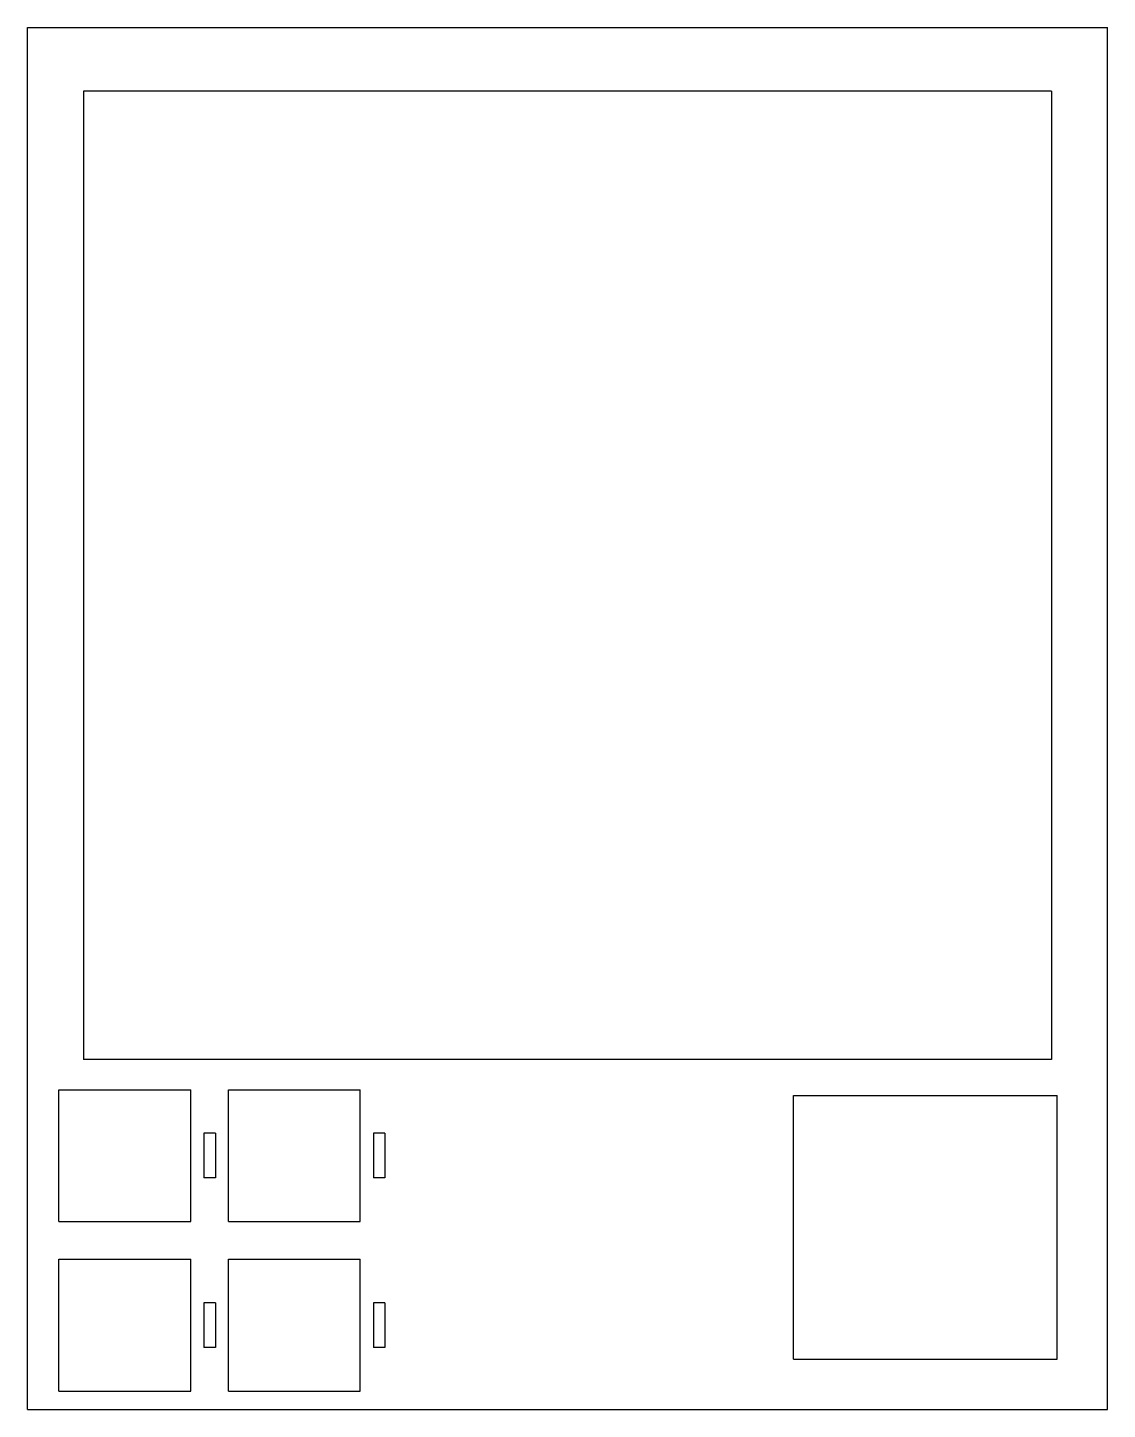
# Model space of a CAD drawing. Extents: x 0 to 287, y 0 to 367.
import ezdxf

# ---------------------------------------------------------------- set-up
doc = ezdxf.new("R2010")
doc.units = 0
doc.layers.add('CUT', color=1, linetype='CONTINUOUS')

msp = doc.modelspace()

# ---------------------------------------------------------------- linework, layer by layer
at = {"layer": 'CUT'}
for p, q in [((0, 0), (0, 366.64)), ((0, 366.64), (286.64, 366.64)), ((286.64, 0), (286.64, 366.64)), ((14.82, 349.82), (14.82, 92.82)), ((271.82, 349.82), (14.82, 349.82)), ((271.82, 349.82), (271.82, 92.82)), ((271.82, 92.82), (14.82, 92.82)), ((8.32, 49.82), (8.32, 84.82)), ((8.32, 84.82), (43.32, 84.82)), ((43.32, 49.82), (43.32, 84.82)), ((53.32, 49.82), (53.32, 84.82)), ((53.32, 84.82), (88.32, 84.82)), ((88.32, 49.82), (88.32, 84.82)), ((203.32, 13.32), (203.32, 83.32)), ((203.32, 83.32), (273.32, 83.32)), ((273.32, 13.32), (273.32, 83.32)), ((46.805, 73.245), (46.805, 61.395)), ((49.835, 73.245), (46.805, 73.245)), ((49.835, 73.245), (49.835, 61.395)), ((91.805, 73.245), (91.805, 61.395)), ((94.835, 73.245), (91.805, 73.245)), ((94.835, 73.245), (94.835, 61.395)), ((49.835, 61.395), (46.805, 61.395)), ((94.835, 61.395), (91.805, 61.395)), ((8.32, 49.82), (43.32, 49.82)), ((53.32, 49.82), (88.32, 49.82)), ((8.32, 4.82), (8.32, 39.82)), ((8.32, 39.82), (43.32, 39.82)), ((43.32, 4.82), (43.32, 39.82)), ((53.32, 4.82), (53.32, 39.82)), ((53.32, 39.82), (88.32, 39.82)), ((88.32, 4.82), (88.32, 39.82)), ((46.805, 28.245), (46.805, 16.395)), ((49.835, 28.245), (46.805, 28.245)), ((49.835, 28.245), (49.835, 16.395)), ((91.805, 28.245), (91.805, 16.395)), ((94.835, 28.245), (91.805, 28.245)), ((94.835, 28.245), (94.835, 16.395)), ((49.835, 16.395), (46.805, 16.395)), ((94.835, 16.395), (91.805, 16.395)), ((203.32, 13.32), (273.32, 13.32)), ((8.32, 4.82), (43.32, 4.82)), ((53.32, 4.82), (88.32, 4.82)), ((0, 0), (286.64, 0))]:
    msp.add_line(p, q, dxfattribs=at)

doc.saveas('drawing.dxf')
